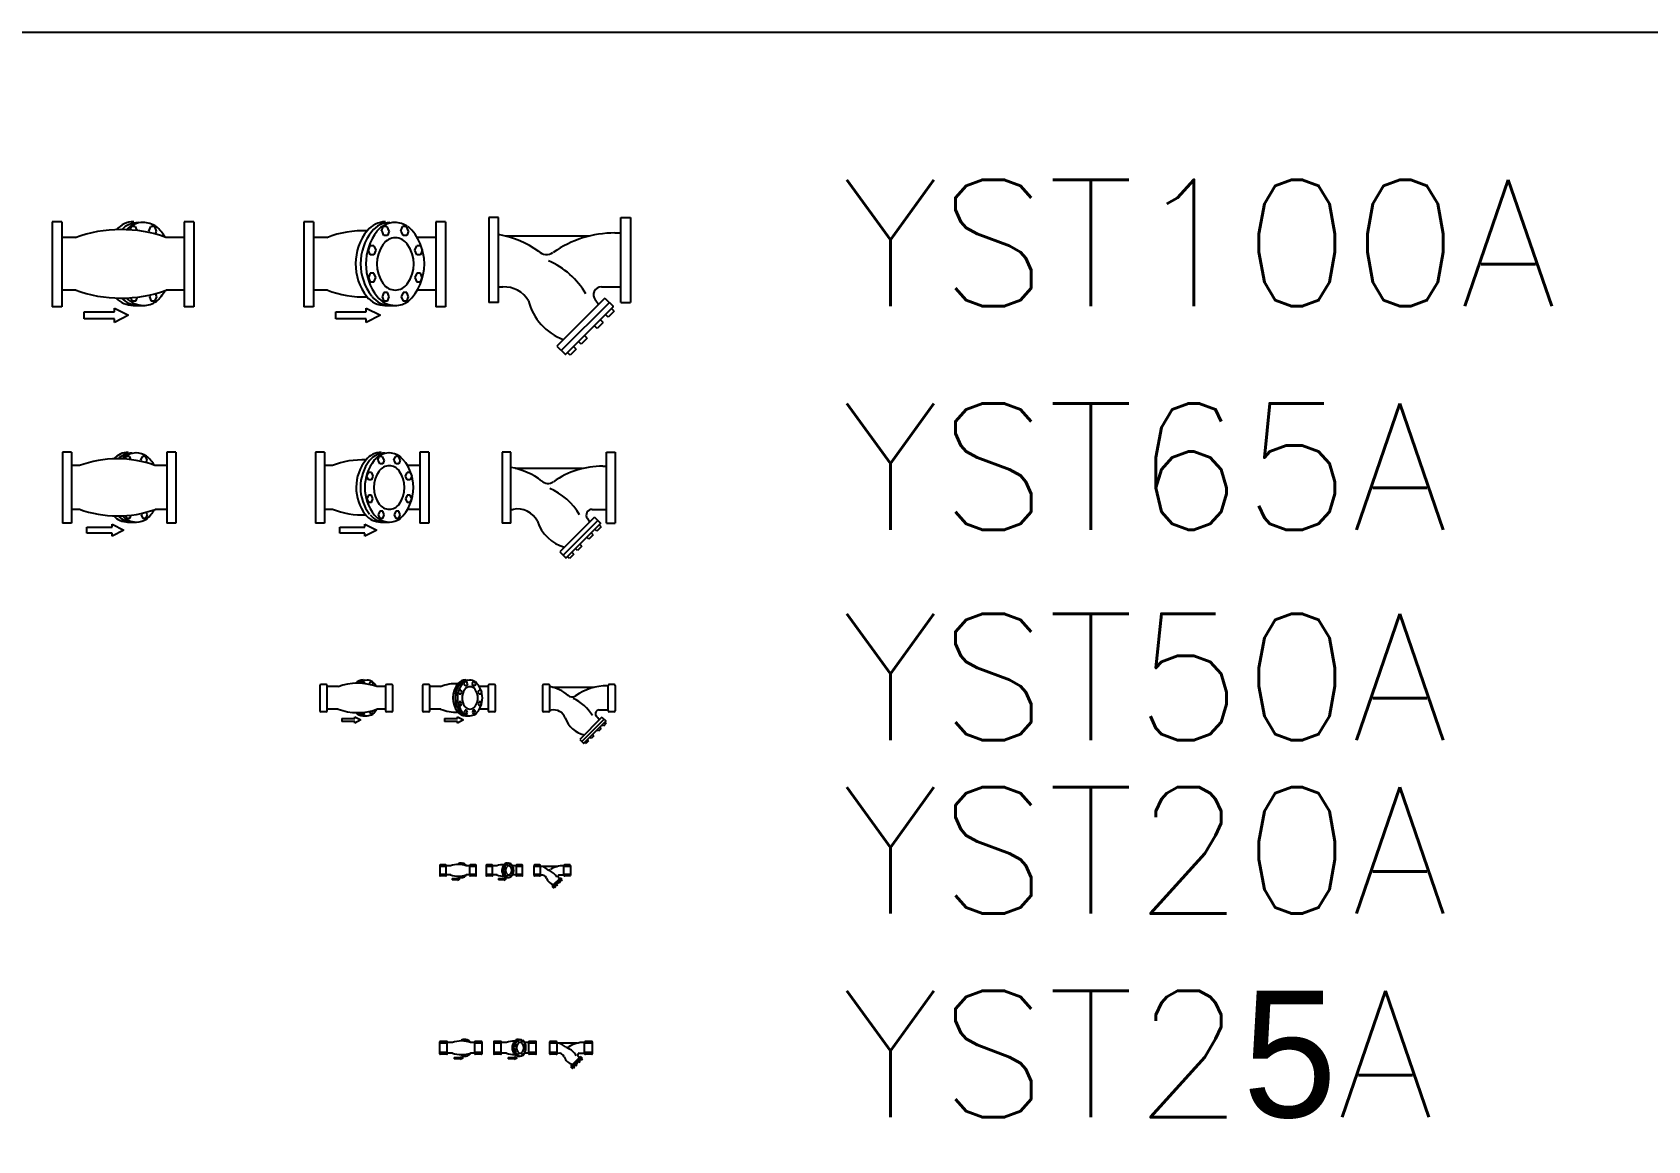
# Model space of a CAD drawing. Extents: x 101553 to 116917, y 3465 to 8824.
# Drawn here: x 110016 to 114007, y 6086 to 8824 of the extents above; entities that cross this region are included whole.
import ezdxf

# ---------------------------------------------------------------- set-up
doc = ezdxf.new("R2010")
doc.units = 0
doc.header["$LTSCALE"] = 200
doc.header["$MEASUREMENT"] = 0
doc.linetypes.add('CONTINUOUS2', pattern=[0])
doc.layers.get('0').update_dxf_attribs({"linetype": 'CONTINUOUS'})
doc.layers.add('biaozhu', color=4, linetype='CONTINUOUS')
doc.layers.add('shebai', color=1, linetype='CONTINUOUS')
doc.styles.get("Standard").update_dxf_attribs({"font": 'txt.shx', "bigfont": 'bigfont.shx'})

# ---------------------------------------------------------------- blocks, each defined once
blk = doc.blocks.new('jghjg')
at = {"layer": 'shebai', "linetype": 'CONTINUOUS2'}
for p, q in [((0, 12.6), (0, -12.6)), ((16, 10), (0, 10)), ((15, 13.6), (1, 13.6)), ((16, -12.6), (16, 12.6)), ((27.2, 11.4), (16, 11.4)), ((50.3, 14.6), (50.9, 16)), ((52.4, 16), (50.9, 16)), ((52.4, 16), (53.1, 14.3)), ((58.3, 14.1), (59, 16)), ((58.6, 13.4), (58.3, 14.1)), ((60.6, 16), (59, 16)), ((60.6, 16), (61.4, 14.1)), ((61.4, 14.1), (60.8, 12.8)), ((74, 11.4), (65.4, 11.4)), ((74, 12.6), (74, -12.6)), ((90, 10), (74, 10)), ((89, 13.6), (75, 13.6)), ((90, -12.6), (90, 12.6)), ((16, -10), (0, -10)), ((15, -13.6), (1, -13.6)), ((27.2, -11), (16, -11)), ((30.8, -20.1), (43.6, -20.1)), ((30.8, -20.1), (30.8, -23.1)), ((43.6, -23.1), (30.8, -23.1)), ((43.6, -20.1), (43.6, -18.6)), ((43.6, -18.6), (49.6, -21.6)), ((49.6, -21.6), (43.6, -24.6)), ((43.6, -24.6), (43.6, -23.1)), ((50.5, -14.2), (51.1, -15.7)), ((52.7, -15.7), (51.1, -15.7)), ((51.6, -17.4), (56, -17.4)), ((52.7, -15.7), (53.4, -13.9)), ((58.9, -12.9), (58.5, -13.8)), ((58.5, -13.8), (59.3, -15.7)), ((60.8, -15.7), (59.3, -15.7)), ((60.8, -15.7), (61.6, -13.8)), ((61.6, -13.8), (61, -12.4)), ((74, -11), (65.5, -11)), ((90, -10), (74, -10)), ((89, -13.6), (75, -13.6))]:
    blk.add_line(p, q, dxfattribs=at)
for centre, radius, start, end in [((1, 12.6), 1, 90, 180), ((15, 12.6), 1, 360, 90), ((46.4, -41.3), 56, 70.093, 110.2173), ((52, 7.9), 10.1, 91, 137.9772), ((53.9, 7.5), 10.1, 91, 134.884), ((56, 7.6), 10.1, 91, 135.7017), ((55.5, 7.6), 10.1, 56, 89), ((51.6, 3.7), 15.6, 29.8948, 51.8419), ((75, 12.6), 1, 90, 180), ((89, 12.6), 1, 360, 90), ((1, -12.6), 1, 180, 270), ((15, -12.6), 1, 270, 360), ((46.4, 41.8), 56.1, 249.7938, 289.8965), ((51.7, -7.2), 10.1, 219, 225), ((51.8, -7.3), 10.1, 223.5759, 269), ((54, -7.3), 10.1, 223.8477, 269), ((56.2, -7.3), 10.1, 223.4597, 269), ((55.8, -7.3), 10.1, 271, 304), ((46.5, 0.1), 21.8, 313, 328.9502), ((75, -12.6), 1, 180, 270), ((89, -12.6), 1, 270, 360)]:
    blk.add_arc(centre, radius, start, end, dxfattribs=at)
blk = doc.blocks.new('vv')
at = {"layer": 'shebai', "linetype": 'CONTINUOUS2'}
for p, q in [((0, 12.6), (0, -12.6)), ((16, 10), (0, 10)), ((15, 13.6), (1, 13.6)), ((16, -12.6), (16, 12.6)), ((27.2, 11.4), (16, 11.4)), ((44.6, 5.9), (45.3, 7.8)), ((45.3, 4), (44.6, 5.9)), ((46.9, 7.8), (45.3, 7.8)), ((46.9, 4), (45.3, 4)), ((46.9, 7.8), (47.7, 5.9)), ((47.7, 5.9), (46.9, 4)), ((50.1, 14.1), (50.9, 16)), ((51.1, 12.2), (50.3, 14.1)), ((52.4, 16), (50.9, 16)), ((52.7, 12.2), (51.1, 12.2)), ((52.4, 16), (53.2, 14.1)), ((53.4, 14.1), (52.7, 12.2)), ((58.3, 14.1), (59, 16)), ((59.3, 12.2), (58.5, 14.1)), ((60.6, 16), (59, 16)), ((60.8, 12.2), (59.3, 12.2)), ((60.6, 16), (61.4, 14.1)), ((61.6, 14.1), (60.8, 12.2)), ((64.3, 5.9), (65, 7.8)), ((65, 4), (64.3, 5.9)), ((66.6, 7.8), (65, 7.8)), ((66.6, 4), (65, 4)), ((74, 11.4), (65.4, 11.4)), ((66.6, 7.8), (67.3, 5.9)), ((67.3, 5.9), (66.6, 4)), ((74, 12.6), (74, -12.6)), ((90, 10), (74, 10)), ((89, 13.6), (75, 13.6)), ((90, -12.6), (90, 12.6)), ((16, -10), (0, -10)), ((15, -13.6), (1, -13.6)), ((27.2, -11), (16, -11)), ((30.8, -20.1), (30.8, -23.1)), ((30.8, -20.1), (43.6, -20.1)), ((43.6, -23.1), (30.8, -23.1)), ((43.6, -18.6), (49.6, -21.6)), ((43.6, -20.1), (43.6, -18.6)), ((49.6, -21.6), (43.6, -24.6)), ((43.6, -24.6), (43.6, -23.1)), ((45.3, -3.7), (44.6, -5.6)), ((44.6, -5.6), (45.3, -7.5)), ((46.9, -3.7), (45.3, -3.7)), ((46.9, -7.5), (45.3, -7.5)), ((47.7, -5.6), (46.9, -3.7)), ((46.9, -7.5), (47.7, -5.6)), ((51.1, -11.9), (50.3, -13.8)), ((50.3, -13.8), (51.1, -15.7)), ((52.7, -11.9), (51.1, -11.9)), ((52.7, -15.7), (51.1, -15.7)), ((51.6, -17.4), (56, -17.4)), ((53.4, -13.8), (52.7, -11.9)), ((52.7, -15.7), (53.4, -13.8)), ((59.3, -11.9), (58.5, -13.8)), ((58.5, -13.8), (59.3, -15.7)), ((60.8, -11.9), (59.3, -11.9)), ((60.8, -15.7), (59.3, -15.7)), ((61.6, -13.8), (60.8, -11.9)), ((60.8, -15.7), (61.6, -13.8)), ((65, -3.7), (64.3, -5.6)), ((64.3, -5.6), (65, -7.5)), ((66.6, -3.7), (65, -3.7)), ((66.6, -7.5), (65, -7.5)), ((74, -11), (65.5, -11)), ((67.3, -5.6), (66.6, -3.7)), ((66.6, -7.5), (67.3, -5.6)), ((90, -10), (74, -10)), ((89, -13.6), (75, -13.6))]:
    blk.add_line(p, q, dxfattribs=at)
for centre, radius, start, end in [((1, 12.6), 1, 90, 180), ((15, 12.6), 1, 360, 90), ((42, -25.9), 40.1, 87, 112), ((61.6, 0.1), 22.5, 141, 218), ((63.5, 0.2), 22.2, 142, 218), ((66, 0.1), 22.5, 142, 218), ((52, 7.9), 10.1, 91, 141), ((53.9, 7.5), 10.1, 91, 141), ((62.4, 0.1), 14.3, 144, 216), ((56, 7.6), 10.1, 91, 141), ((56, 5), 6.19, 35, 145), ((55.5, 7.6), 10.1, 56, 89), ((49.5, 0.1), 14.3, 324, 36), ((46.5, 0.1), 21.8, 313, 47), ((75, 12.6), 1, 90, 180), ((89, 12.6), 1, 360, 90), ((1, -12.6), 1, 180, 270), ((15, -12.6), 1, 270, 360), ((42, 26.3), 40.1, 248, 273), ((51.7, -7.2), 10.1, 219, 225), ((51.8, -7.3), 10.1, 219, 269), ((54, -7.3), 10.1, 219, 269), ((56.2, -7.3), 10.1, 219, 269), ((56, -4.7), 6.19, 215, 325), ((55.8, -7.3), 10.1, 271, 304), ((75, -12.6), 1, 180, 270), ((89, -12.6), 1, 270, 360)]:
    blk.add_arc(centre, radius, start, end, dxfattribs=at)
blk = doc.blocks.new('lk')
at = {"layer": 'shebai', "linetype": 'CONTINUOUS2'}
for p, q in [((0, 12.6), (0, -12.6)), ((16, 10), (0, 10)), ((14, 13.6), (1, 13.6)), ((16, -11.6), (16, 11.6)), ((73.3, 11.6), (74, 11.6)), ((74, -11.6), (74, 11.6)), ((90, 10), (74, 10)), ((89, 13.6), (76, 13.6)), ((90, 12.6), (90, -12.6)), ((16, -10), (0, -10)), ((14, -13.6), (1, -13.6)), ((16, -11.5), (17.4, -11.5)), ((65.5, -18.1), (44.4, -39.2)), ((67.5, -20), (46.4, -41.1)), ((69.1, -22), (48.3, -42.8)), ((62.1, -31.4), (60.9, -30.2)), ((64.7, -28.8), (62.1, -31.4)), ((62.8, -11.2), (74, -11.2)), ((64.7, -28.8), (63.5, -27.6)), ((65.5, -18.1), (69.1, -21.7)), ((67, -26.5), (65.8, -25.3)), ((69.6, -23.9), (67, -26.5)), ((90, -10), (74, -10)), ((89, -13.6), (76, -13.6)), ((44.4, -39.2), (48, -42.8)), ((50.3, -43.3), (49.1, -42.1)), ((52.9, -40.7), (50.3, -43.3)), ((52.9, -40.7), (51.7, -39.5)), ((55.2, -38.4), (54, -37.2)), ((57.8, -35.8), (55.2, -38.4)), ((57.8, -35.8), (56.6, -34.6))]:
    blk.add_line(p, q, dxfattribs=at)
at = {"layer": 'shebai'}
blk.add_line((58.1, 10.1), (18.6, 10.1), dxfattribs=at)
at = {"layer": 'shebai', "linetype": 'CONTINUOUS2'}
for centre, radius, start, end in [((1, 12.6), 1, 90, 180), ((14, 11.6), 2, 360, 90), ((8.3, -27.9), 39.5, 50.4027, 78.6963), ((37.2, 6.7), 5.63, 226, 304), ((73.3, -49.7), 61.4, 89.964, 122.254), ((76, 11.6), 2, 90, 180), ((89, 12.6), 1, 360, 90), ((1, -12.6), 1, 180, 270), ((14, -11.6), 2, 270, 360), ((19.7, -23.2), 11.9, 22.1138, 101.1177), ((53.5, -11.6), 23.8, 197.3167, 258.3256), ((22, -37.1), 40.1, 30.8068, 66.1932), ((62.8, -14.8), 3.52, 90, 217), ((4.7, -59.1), 69.6, 33.3626, 37.3615), ((76, -11.6), 2, 180, 270), ((89, -12.6), 1, 270, 360), ((48.2, -42.7), 0.213, 225, 315)]:
    blk.add_arc(centre, radius, start, end, dxfattribs=at)

msp = doc.modelspace()

# ---------------------------------------------------------------- linework, layer by layer
at = {"layer": 'shebai', "linetype": 'CONTINUOUS2'}
for p, q in [((110065.2, 8356.3), (110065.2, 8146.3)), ((110089.2, 8356.3), (110065.2, 8356.3)), ((110089.2, 8356.3), (110089.2, 8146.3)), ((110258.1, 8336.2), (110261.4, 8344.2)), ((110270.4, 8344.2), (110261.4, 8344.2)), ((110270.4, 8344.2), (110274.2, 8334.7)), ((110304.5, 8333.2), (110309, 8344.2)), ((110317.9, 8344.2), (110309, 8344.2)), ((110317.9, 8344.2), (110322.5, 8333.2)), ((110391.2, 8356.3), (110391.2, 8146.3)), ((110415.2, 8356.3), (110391.2, 8356.3)), ((110415.2, 8356.3), (110415.2, 8146.3)), ((110687.2, 8356.3), (110687.2, 8146.3)), ((110711.2, 8356.3), (110687.2, 8356.3)), ((110711.2, 8356.3), (110711.2, 8146.3)), ((110879, 8333.2), (110883.4, 8344.2)), ((110892.4, 8344.2), (110883.4, 8344.2)), ((110892.4, 8344.2), (110896.9, 8333.2)), ((110926.6, 8333.2), (110931, 8344.2)), ((110940, 8344.2), (110931, 8344.2)), ((110940, 8344.2), (110944.5, 8333.2)), ((111013.2, 8356.3), (111013.2, 8146.3)), ((111037.2, 8356.3), (111013.2, 8356.3)), ((111037.2, 8356.3), (111037.2, 8146.3)), ((111144.3, 8366.9), (111144.3, 8156.9)), ((111168.3, 8366.9), (111144.3, 8366.9)), ((111168.3, 8156.9), (111168.3, 8366.9)), ((111470.3, 8156.9), (111470.3, 8366.9)), ((111470.3, 8366.9), (111494.3, 8366.9)), ((111494.3, 8366.9), (111494.3, 8156.9)), ((110123.5, 8317.5), (110089.2, 8317.5)), ((110306.1, 8329.2), (110304.5, 8333.2)), ((110322.5, 8333.2), (110319.5, 8326)), ((110391.2, 8317.5), (110346.3, 8317.5)), ((110745.6, 8317.5), (110711.2, 8317.5)), ((110884.8, 8322.2), (110880.3, 8333.2)), ((110893.8, 8322.2), (110884.8, 8322.2)), ((110898.2, 8333.2), (110893.8, 8322.2)), ((110932.4, 8322.2), (110927.9, 8333.2)), ((110941.3, 8322.2), (110932.4, 8322.2)), ((110945.9, 8333.2), (110941.3, 8322.2)), ((111013.2, 8317.5), (110968.4, 8317.5)), ((111455.8, 8328.7), (111470.3, 8328.7)), ((110846.7, 8285.7), (110851.1, 8296.7)), ((110851.1, 8274.7), (110846.7, 8285.7)), ((110860.2, 8296.7), (110851.1, 8296.7)), ((110860.2, 8274.7), (110851.1, 8274.7)), ((110860.2, 8296.7), (110864.6, 8285.7)), ((110864.6, 8285.7), (110860.2, 8274.7)), ((110961.5, 8285.7), (110966, 8296.7)), ((110966, 8274.7), (110961.5, 8285.7)), ((110975, 8296.7), (110966, 8296.7)), ((110975, 8274.7), (110966, 8274.7)), ((110975, 8296.7), (110979.5, 8285.7)), ((110979.5, 8285.7), (110975, 8274.7)), ((110851.1, 8229.3), (110846.7, 8218.4)), ((110860.2, 8229.3), (110851.1, 8229.3)), ((110864.6, 8218.4), (110860.2, 8229.3)), ((110966, 8229.3), (110961.5, 8218.4)), ((110975, 8229.3), (110966, 8229.3)), ((110979.5, 8218.4), (110975, 8229.3)), ((110123.5, 8187.1), (110089.2, 8187.1)), ((110391.2, 8187.1), (110346.7, 8187.1)), ((110745.6, 8187.1), (110711.2, 8187.1)), ((110846.7, 8218.4), (110851.1, 8207.4)), ((110860.2, 8207.4), (110851.1, 8207.4)), ((110860.2, 8207.4), (110864.6, 8218.4)), ((110884.8, 8181.8), (110880.3, 8170.8)), ((110893.8, 8181.8), (110884.8, 8181.8)), ((110898.2, 8170.8), (110893.8, 8181.8)), ((110932.4, 8181.8), (110927.9, 8170.8)), ((110941.3, 8181.8), (110932.4, 8181.8)), ((110945.9, 8170.8), (110941.3, 8181.8)), ((110961.5, 8218.4), (110966, 8207.4)), ((110975, 8207.4), (110966, 8207.4)), ((111013.2, 8187.1), (110968.8, 8187.1)), ((110975, 8207.4), (110979.5, 8218.4)), ((111168.3, 8195.2), (111179, 8195.2)), ((111422.5, 8195.2), (111470.3, 8195.2)), ((110089.2, 8146.3), (110065.2, 8146.3)), ((110219, 8142.8), (110254.1, 8125.2)), ((110219, 8134), (110219, 8142.8)), ((110259.2, 8168.5), (110262.7, 8159.8)), ((110271.7, 8159.8), (110262.7, 8159.8)), ((110265.3, 8149.4), (110291, 8149.4)), ((110271.7, 8159.8), (110275.9, 8170.1)), ((110307.8, 8175.7), (110305.8, 8170.8)), ((110305.8, 8170.8), (110310.3, 8159.8)), ((110319.2, 8159.8), (110310.3, 8159.8)), ((110319.2, 8159.8), (110323.8, 8170.8)), ((110323.8, 8170.8), (110320.5, 8178.9)), ((110415.2, 8146.3), (110391.2, 8146.3)), ((110711.2, 8146.3), (110687.2, 8146.3)), ((110841, 8134), (110841, 8142.8)), ((110841, 8142.8), (110876.2, 8125.2)), ((110880.3, 8170.8), (110884.8, 8159.8)), ((110893.8, 8159.8), (110884.8, 8159.8)), ((110887.4, 8149.4), (110913, 8149.4)), ((110893.8, 8159.8), (110898.2, 8170.8)), ((110927.9, 8170.8), (110932.4, 8159.8)), ((110941.3, 8159.8), (110932.4, 8159.8)), ((110941.3, 8159.8), (110945.9, 8170.8)), ((111037.2, 8146.3), (111013.2, 8146.3)), ((111168.3, 8156.9), (111144.3, 8156.9)), ((111431.1, 8167.9), (111312.3, 8049.2)), ((111441.9, 8157.1), (111323.1, 8038.3)), ((111451.2, 8146.1), (111334.2, 8029)), ((111431.1, 8167.9), (111451.2, 8147.8)), ((111453.9, 8135.2), (111447.1, 8141.9)), ((111470.3, 8156.9), (111494.3, 8156.9)), ((110144, 8116.4), (110144, 8134)), ((110144, 8134), (110219, 8134)), ((110219, 8116.4), (110144, 8116.4)), ((110254.1, 8125.2), (110219, 8107.7)), ((110219, 8107.7), (110219, 8116.4)), ((110766.1, 8134), (110841, 8134)), ((110766.1, 8116.4), (110766.1, 8134)), ((110841, 8116.4), (110766.1, 8116.4)), ((110876.2, 8125.2), (110841, 8107.7)), ((110841, 8107.7), (110841, 8116.4)), ((111426.3, 8107.6), (111411.6, 8092.9)), ((111426.3, 8107.6), (111419.5, 8114.4)), ((111439.2, 8120.5), (111432.4, 8127.2)), ((111453.9, 8135.2), (111439.2, 8120.5)), ((111387.3, 8068.6), (111372.6, 8053.9)), ((111387.3, 8068.6), (111380.5, 8075.4)), ((111411.6, 8092.9), (111404.8, 8099.7)), ((111312.3, 8049.2), (111332.4, 8029)), ((111345.1, 8026.4), (111338.3, 8033.2)), ((111359.8, 8041.1), (111345.1, 8026.4)), ((111359.8, 8041.1), (111353, 8047.9)), ((111372.6, 8053.9), (111365.8, 8060.7)), ((110091, 7786.6), (110091, 7611.6)), ((110113, 7786.6), (110091, 7786.6)), ((110113, 7786.6), (110113, 7611.6)), ((110349, 7786.6), (110349, 7611.6)), ((110371, 7786.6), (110349, 7786.6)), ((110371, 7786.6), (110371, 7611.6)), ((110716, 7786.6), (110716, 7611.6)), ((110738, 7786.6), (110716, 7786.6)), ((110738, 7786.6), (110738, 7611.6)), ((110996, 7786.6), (110974, 7786.6)), ((110974, 7786.6), (110974, 7611.6)), ((110996, 7786.6), (110996, 7611.6)), ((111176.7, 7786.6), (111176.7, 7611.6)), ((111198.7, 7786.6), (111176.7, 7786.6)), ((111198.7, 7611.6), (111198.7, 7786.6)), ((111434.7, 7611.6), (111434.7, 7786.6)), ((111434.7, 7786.6), (111456.7, 7786.6)), ((111456.7, 7786.6), (111456.7, 7611.6)), ((110133.6, 7754.3), (110113, 7754.3)), ((110245.8, 7769.8), (110248.5, 7776.5)), ((110256, 7776.5), (110248.5, 7776.5)), ((110256, 7776.5), (110259.2, 7768.6)), ((110284.5, 7767.3), (110288.2, 7776.5)), ((110285.8, 7764), (110284.5, 7767.3)), ((110295.6, 7776.5), (110288.2, 7776.5)), ((110295.6, 7776.5), (110299.4, 7767.3)), ((110299.4, 7767.3), (110296.9, 7761.3)), ((110349, 7754.3), (110319.3, 7754.3)), ((110758.6, 7754.3), (110738, 7754.3)), ((110869.8, 7767.3), (110873.5, 7776.5)), ((110874.6, 7758.2), (110870.9, 7767.3)), ((110881, 7776.5), (110873.5, 7776.5)), ((110882.1, 7758.2), (110874.6, 7758.2)), ((110881, 7776.5), (110884.7, 7767.3)), ((110885.9, 7767.3), (110882.1, 7758.2)), ((110909.5, 7767.3), (110913.2, 7776.5)), ((110914.3, 7758.2), (110910.6, 7767.3)), ((110920.6, 7776.5), (110913.2, 7776.5)), ((110921.8, 7758.2), (110914.3, 7758.2)), ((110920.6, 7776.5), (110924.4, 7767.3)), ((110925.5, 7767.3), (110921.8, 7758.2)), ((110974, 7754.3), (110944.3, 7754.3)), ((111425.9, 7752.5), (111434.7, 7752.5)), ((110842.9, 7727.7), (110846.6, 7736.9)), ((110846.6, 7718.6), (110842.9, 7727.7)), ((110854.1, 7736.9), (110846.6, 7736.9)), ((110854.1, 7718.6), (110846.6, 7718.6)), ((110854.1, 7736.9), (110857.8, 7727.7)), ((110857.8, 7727.7), (110854.1, 7718.6)), ((110938.6, 7727.7), (110942.3, 7736.9)), ((110942.3, 7718.6), (110938.6, 7727.7)), ((110949.8, 7736.9), (110942.3, 7736.9)), ((110949.8, 7718.6), (110942.3, 7718.6)), ((110949.8, 7736.9), (110953.6, 7727.7)), ((110953.6, 7727.7), (110949.8, 7718.6)), ((110846.6, 7680.8), (110842.9, 7671.6)), ((110842.9, 7671.6), (110846.6, 7662.4)), ((110854.1, 7680.8), (110846.6, 7680.8)), ((110857.8, 7671.6), (110854.1, 7680.8)), ((110854.1, 7662.4), (110857.8, 7671.6)), ((110942.3, 7680.8), (110938.6, 7671.6)), ((110938.6, 7671.6), (110942.3, 7662.4)), ((110949.8, 7680.8), (110942.3, 7680.8)), ((110953.6, 7671.6), (110949.8, 7680.8)), ((110949.8, 7662.4), (110953.6, 7671.6)), ((110133.6, 7645.6), (110113, 7645.6)), ((110246.7, 7630), (110249.6, 7622.8)), ((110257.1, 7622.8), (110260.6, 7631.4)), ((110287.3, 7636.1), (110285.6, 7632)), ((110285.6, 7632), (110289.3, 7622.8)), ((110296.8, 7622.8), (110300.5, 7632)), ((110300.5, 7632), (110297.8, 7638.7)), ((110349, 7645.6), (110319.6, 7645.6)), ((110758.6, 7645.6), (110738, 7645.6)), ((110854.1, 7662.4), (110846.6, 7662.4)), ((110874.6, 7641.1), (110870.9, 7632)), ((110870.9, 7632), (110874.6, 7622.8)), ((110882.1, 7641.1), (110874.6, 7641.1)), ((110885.9, 7632), (110882.1, 7641.1)), ((110882.1, 7622.8), (110885.9, 7632)), ((110914.3, 7641.1), (110910.6, 7632)), ((110910.6, 7632), (110914.3, 7622.8)), ((110921.8, 7641.1), (110914.3, 7641.1)), ((110925.5, 7632), (110921.8, 7641.1)), ((110921.8, 7622.8), (110925.5, 7632)), ((110949.8, 7662.4), (110942.3, 7662.4)), ((110974, 7645.6), (110944.6, 7645.6)), ((111198.7, 7645.7), (111204.4, 7645.7)), ((111405.4, 7626.1), (111319.9, 7540.6)), ((111399.2, 7645.7), (111434.7, 7645.7)), ((111405.4, 7626.1), (111419.9, 7611.6)), ((110113, 7611.6), (110091, 7611.6)), ((110150.7, 7601.3), (110213.2, 7601.3)), ((110150.7, 7586.7), (110150.7, 7601.3)), ((110213.2, 7586.7), (110150.7, 7586.7)), ((110213.2, 7608.7), (110242.5, 7594)), ((110213.2, 7601.3), (110213.2, 7608.7)), ((110242.5, 7594), (110213.2, 7579.4)), ((110213.2, 7579.4), (110213.2, 7586.7)), ((110257.1, 7622.8), (110249.6, 7622.8)), ((110251.8, 7614.2), (110273.2, 7614.2)), ((110296.8, 7622.8), (110289.3, 7622.8)), ((110371, 7611.6), (110349, 7611.6)), ((110738, 7611.6), (110716, 7611.6)), ((110775.7, 7586.7), (110775.7, 7601.3)), ((110775.7, 7601.3), (110838.2, 7601.3)), ((110838.2, 7586.7), (110775.7, 7586.7)), ((110838.2, 7601.3), (110838.2, 7608.7)), ((110838.2, 7608.7), (110867.5, 7594)), ((110867.5, 7594), (110838.2, 7579.4)), ((110838.2, 7579.4), (110838.2, 7586.7)), ((110882.1, 7622.8), (110874.6, 7622.8)), ((110876.8, 7614.2), (110898.2, 7614.2)), ((110921.8, 7622.8), (110914.3, 7622.8)), ((110996, 7611.6), (110974, 7611.6)), ((111198.7, 7611.6), (111176.7, 7611.6)), ((111413.2, 7618.3), (111327.6, 7532.7)), ((111419.9, 7610.3), (111335.6, 7526.1)), ((111401.9, 7582.6), (111397.1, 7587.5)), ((111411.2, 7591.9), (111406.3, 7596.8)), ((111421.8, 7602.5), (111411.2, 7591.9)), ((111421.8, 7602.5), (111416.9, 7607.4)), ((111434.7, 7611.6), (111456.7, 7611.6)), ((111363.3, 7544), (111358.4, 7548.9)), ((111373.9, 7554.6), (111363.3, 7544)), ((111373.9, 7554.6), (111369, 7559.4)), ((111391.4, 7572.1), (111386.5, 7576.9)), ((111401.9, 7582.6), (111391.4, 7572.1)), ((111319.9, 7540.6), (111334.3, 7526.1)), ((111343.4, 7524.2), (111338.6, 7529)), ((111354, 7534.7), (111343.4, 7524.2)), ((111354, 7534.7), (111349.1, 7539.6)), ((110726.9, 7210.2), (110726.9, 7148.2)), ((110741.9, 7213.2), (110729.9, 7213.2)), ((110744.9, 7148.2), (110744.9, 7210.2)), ((110772.1, 7207.7), (110744.9, 7207.7)), ((110829.8, 7215.7), (110831.2, 7219.1)), ((110835, 7219.1), (110831.2, 7219.1)), ((110835, 7219.1), (110836.7, 7215)), ((110849.6, 7214.4), (110851.6, 7219.1)), ((110850.3, 7212.7), (110849.6, 7214.4)), ((110855.4, 7219.1), (110851.6, 7219.1)), ((110855.4, 7219.1), (110857.3, 7214.4)), ((110857.3, 7214.4), (110856, 7211.3)), ((110888.9, 7207.7), (110867.5, 7207.7)), ((110888.9, 7210.2), (110888.9, 7148.2)), ((110903.9, 7213.2), (110891.9, 7213.2)), ((110906.9, 7148.2), (110906.9, 7210.2)), ((110980.5, 7210.2), (110980.5, 7148.2)), ((110995.5, 7213.2), (110983.5, 7213.2)), ((110998.5, 7148.2), (110998.5, 7210.2)), ((111025.7, 7207.7), (110998.5, 7207.7)), ((111069, 7194), (111070.9, 7198.7)), ((111070.9, 7189.3), (111069, 7194)), ((111074.8, 7198.7), (111070.9, 7198.7)), ((111074.8, 7189.3), (111070.9, 7189.3)), ((111074.8, 7198.7), (111076.7, 7194)), ((111076.7, 7194), (111074.8, 7189.3)), ((111082.8, 7214.4), (111084.7, 7219.1)), ((111085.3, 7209.7), (111083.4, 7214.4)), ((111088.6, 7219.1), (111084.7, 7219.1)), ((111089.2, 7209.7), (111085.3, 7209.7)), ((111088.6, 7219.1), (111090.5, 7214.4)), ((111091.1, 7214.4), (111089.2, 7209.7)), ((111103.2, 7214.4), (111105.1, 7219.1)), ((111105.7, 7209.7), (111103.8, 7214.4)), ((111109, 7219.1), (111105.1, 7219.1)), ((111109.5, 7209.7), (111105.7, 7209.7)), ((111109, 7219.1), (111110.9, 7214.4)), ((111111.5, 7214.4), (111109.5, 7209.7)), ((111118.2, 7194), (111120.1, 7198.7)), ((111120.1, 7189.3), (111118.2, 7194)), ((111124, 7198.7), (111120.1, 7198.7)), ((111124, 7189.3), (111120.1, 7189.3)), ((111142.5, 7207.7), (111121.1, 7207.7)), ((111124, 7198.7), (111125.9, 7194)), ((111125.9, 7194), (111124, 7189.3)), ((111142.5, 7210.2), (111142.5, 7148.2)), ((111157.5, 7213.2), (111145.5, 7213.2)), ((111160.5, 7148.2), (111160.5, 7210.2)), ((111276.7, 7210.2), (111276.7, 7148.2)), ((111291.7, 7213.2), (111279.7, 7213.2)), ((111294.7, 7148.2), (111294.7, 7210.2)), ((111436.9, 7209.8), (111438.7, 7209.8)), ((111438.7, 7148.2), (111438.7, 7210.2)), ((111453.7, 7213.2), (111441.7, 7213.2)), ((111456.7, 7210.2), (111456.7, 7148.2)), ((110741.9, 7145.2), (110729.9, 7145.2)), ((110772.1, 7151.8), (110744.9, 7151.8)), ((110835.6, 7140.1), (110837.4, 7144.5)), ((110851.1, 7146.9), (110850.2, 7144.8)), ((110850.2, 7144.8), (110852.1, 7140.1)), ((110856, 7140.1), (110857.9, 7144.8)), ((110857.9, 7144.8), (110856.5, 7148.3)), ((110888.9, 7151.8), (110867.7, 7151.8)), ((110903.9, 7145.2), (110891.9, 7145.2)), ((110995.5, 7145.2), (110983.5, 7145.2)), ((111025.7, 7151.8), (110998.5, 7151.8)), ((111070.9, 7169.9), (111069, 7165.2)), ((111069, 7165.2), (111070.9, 7160.5)), ((111074.8, 7169.9), (111070.9, 7169.9)), ((111074.8, 7160.5), (111070.9, 7160.5)), ((111076.7, 7165.2), (111074.8, 7169.9)), ((111074.8, 7160.5), (111076.7, 7165.2)), ((111085.3, 7149.5), (111083.4, 7144.8)), ((111083.4, 7144.8), (111085.3, 7140.1)), ((111089.2, 7149.5), (111085.3, 7149.5)), ((111091.1, 7144.8), (111089.2, 7149.5)), ((111089.2, 7140.1), (111091.1, 7144.8)), ((111105.7, 7149.5), (111103.8, 7144.8)), ((111103.8, 7144.8), (111105.7, 7140.1)), ((111109.5, 7149.5), (111105.7, 7149.5)), ((111111.5, 7144.8), (111109.5, 7149.5)), ((111109.5, 7140.1), (111111.5, 7144.8)), ((111120.1, 7169.9), (111118.2, 7165.2)), ((111118.2, 7165.2), (111120.1, 7160.5)), ((111124, 7169.9), (111120.1, 7169.9)), ((111124, 7160.5), (111120.1, 7160.5)), ((111142.5, 7151.8), (111121.3, 7151.8)), ((111125.9, 7165.2), (111124, 7169.9)), ((111124, 7160.5), (111125.9, 7165.2)), ((111157.5, 7145.2), (111145.5, 7145.2)), ((111291.7, 7145.2), (111279.7, 7145.2)), ((111294.7, 7149.5), (111298.3, 7149.5)), ((111416.6, 7150.2), (111438.7, 7150.2)), ((111453.7, 7145.2), (111441.7, 7145.2)), ((110780.8, 7129), (110780.8, 7121.5)), ((110780.8, 7129), (110813, 7129)), ((110813, 7121.5), (110780.8, 7121.5)), ((110813, 7132.8), (110828, 7125.3)), ((110813, 7129), (110813, 7132.8)), ((110828, 7125.3), (110813, 7117.7)), ((110813, 7117.7), (110813, 7121.5)), ((110830.2, 7143.8), (110831.7, 7140.1)), ((110835.6, 7140.1), (110831.7, 7140.1)), ((110832.9, 7135.6), (110843.8, 7135.6)), ((110856, 7140.1), (110852.1, 7140.1)), ((111034.4, 7129), (111066.6, 7129)), ((111034.4, 7129), (111034.4, 7121.5)), ((111066.6, 7121.5), (111034.4, 7121.5)), ((111066.6, 7129), (111066.6, 7132.8)), ((111066.6, 7132.8), (111081.6, 7125.3)), ((111081.6, 7125.3), (111066.6, 7117.7)), ((111066.6, 7117.7), (111066.6, 7121.5)), ((111089.2, 7140.1), (111085.3, 7140.1)), ((111086.4, 7135.6), (111097.4, 7135.6)), ((111109.5, 7140.1), (111105.7, 7140.1)), ((111423.7, 7132.3), (111368.7, 7077.3)), ((111428.7, 7127.3), (111373.7, 7072.3)), ((111433, 7122.2), (111378.8, 7068)), ((111421.5, 7104.4), (111414.7, 7097.6)), ((111421.5, 7104.4), (111418.3, 7107.5)), ((111423.7, 7132.3), (111433, 7123)), ((111427.4, 7110.3), (111424.3, 7113.5)), ((111434.2, 7117.1), (111427.4, 7110.3)), ((111434.2, 7117.1), (111431.1, 7120.3)), ((111368.7, 7077.3), (111378, 7068)), ((111383.9, 7066.8), (111380.7, 7069.9)), ((111390.7, 7073.6), (111383.9, 7066.8)), ((111390.7, 7073.6), (111387.5, 7076.7)), ((111396.6, 7079.5), (111393.5, 7082.7)), ((111403.4, 7086.3), (111396.6, 7079.5)), ((111403.4, 7086.3), (111400.3, 7089.5)), ((111414.7, 7097.6), (111411.5, 7100.7))]:
    msp.add_line(p, q, dxfattribs=at)
at = {"layer": 'shebai'}
for p, q in [((111392.7, 8321), (111185, 8321)), ((111375.3, 7746.4), (111209.2, 7746.4)), ((111404.4, 7205.8), (111301.4, 7205.8))]:
    msp.add_line(p, q, dxfattribs=at)
msp.add_lwpolyline([(109967.3, 8824.5), (114221.5, 8824.5), (114221.5, 3465.4), (109967.3, 3465.4)], close=True, dxfattribs=at)
at = {"layer": 'shebai', "linetype": 'CONTINUOUS2'}
for centre, radius, start, end in [((110268, 8297.2), 59.2, 91, 137.9772), ((110278.8, 8295.1), 59.2, 91, 134.884), ((110291.5, 8295.4), 59.2, 91, 135.7017), ((110286.5, 8283.1), 71.6, 59.7698, 87.5656), ((110235.8, 8252), 127.1, 31.4375, 47), ((110890.1, 8297.2), 59.2, 91, 141), ((110900.8, 8295.1), 59.2, 91, 141), ((110913.5, 8295.4), 59.2, 91, 141), ((110910.5, 8295.4), 59.2, 56, 89), ((110857.9, 8252), 127.1, 313, 47), ((110235.1, 8010.4), 326.6, 70.093, 110.2173), ((110831.8, 8100.3), 233.7, 87, 112), ((110946, 8252), 131.1, 141, 218), ((110957.1, 8252.5), 129.7, 142, 218), ((110971.7, 8252), 131.2, 142, 218), ((110913, 8280.4), 36.1, 35, 145), ((111125.8, 8085.7), 242.7, 54.2183, 79.903), ((111455.9, 8062.3), 266.3, 90.0215, 124.9225), ((110950.7, 8252), 83.2, 144, 216), ((110875.4, 8252), 83.3, 324, 36), ((111286.7, 8303.8), 28.5, 226, 304), ((111209.8, 8074.4), 202.9, 30.8068, 66.1932), ((110235.3, 8495), 327.4, 249.7938, 289.8965), ((110235.8, 8252), 127.1, 313, 328.9502), ((110831.8, 8404.4), 233.7, 248, 273), ((110913, 8223.6), 36.1, 215, 325), ((111182.7, 8126.5), 68.7, 30.286, 93.0775), ((111422.5, 8175.4), 19.8, 90, 217), ((110266.1, 8208.9), 59.2, 223.9645, 225), ((110266.5, 8208.6), 59.2, 223.5759, 269), ((110279.8, 8208.6), 59.2, 223.8477, 269), ((110292.1, 8208.6), 59.2, 223.4597, 269), ((110289.8, 8208.6), 59.2, 271, 304), ((110888.2, 8208.9), 59.2, 219, 225), ((110888.6, 8208.6), 59.2, 219, 269), ((110901.8, 8208.6), 59.2, 219, 269), ((110914.2, 8208.6), 59.2, 219, 269), ((110911.9, 8208.6), 59.2, 271, 304), ((111377.6, 8196.1), 140, 194.4503, 249.3473), ((111095.4, 7925.8), 391.7, 35.2836, 37.3615), ((111450.4, 8146.9), 1.2, 315, 45), ((111333.3, 8029.9), 1.2, 225, 315), ((110254.1, 7737.4), 49.3, 91, 137.9772), ((110263, 7735.6), 49.3, 91, 134.884), ((110273.6, 7735.8), 49.3, 91, 135.7017), ((110271.1, 7735.8), 49.3, 56, 89), ((110879.1, 7737.4), 49.3, 91, 141), ((110888, 7735.6), 49.3, 91, 141), ((110898.6, 7735.8), 49.3, 91, 141), ((110896.1, 7735.8), 49.3, 56, 89), ((110226.6, 7498.3), 272.2, 70.093, 110.2173), ((110251.8, 7717), 75.9, 29.8948, 51.8419), ((110830.5, 7573.2), 194.7, 87, 112), ((110925.7, 7699.6), 109.3, 141, 218), ((110934.9, 7700.1), 108.1, 142, 218), ((110947.1, 7699.6), 109.3, 142, 218), ((110898.2, 7723.3), 30.1, 35, 145), ((110852.2, 7699.6), 105.9, 313, 47), ((111165.5, 7569.4), 182.9, 53.0806, 79.5472), ((111425.9, 7539.4), 213, 90.0215, 124.9225), ((110929.6, 7699.6), 69.3, 144, 216), ((110866.8, 7699.6), 69.4, 324, 36), ((111290.6, 7732.6), 22.8, 226, 304), ((111229, 7549.1), 162.3, 30.8068, 66.1932), ((110226.8, 7902.2), 272.9, 249.7938, 289.8965), ((110252.8, 7663.5), 49.3, 223.5759, 269), ((110263.8, 7663.5), 49.3, 223.8477, 269), ((110274.2, 7663.5), 49.3, 223.4597, 269), ((110227.2, 7699.6), 105.9, 313, 328.9502), ((110830.5, 7826.7), 194.7, 248, 273), ((110877.5, 7663.7), 49.3, 219, 225), ((110877.8, 7663.5), 49.3, 219, 269), ((110888.9, 7663.5), 49.3, 219, 269), ((110899.2, 7663.5), 49.3, 219, 269), ((110898.2, 7676), 30.1, 215, 325), ((111214.7, 7590.5), 56.1, 27.4983, 100.6257), ((111399.2, 7631.4), 14.3, 90, 217), ((110272.2, 7663.5), 49.3, 271, 304), ((110897.2, 7663.5), 49.3, 271, 304), ((111356.6, 7645.2), 96.5, 197.3167, 254.8154), ((111163.7, 7451.7), 282, 35.2836, 37.3615), ((111419.3, 7610.9), 0.864, 315, 45), ((111335, 7526.7), 0.864, 225, 315), ((110834, 7199), 25.4, 91, 137.9772), ((111087.6, 7199), 25.4, 91, 141), ((110729.9, 7210.2), 3, 90, 180), ((110741.9, 7210.2), 3, 360, 90), ((110819.9, 7076.1), 140, 70.093, 110.2173), ((110838.6, 7198.1), 25.4, 91, 134.884), ((110844.1, 7198.2), 25.4, 91, 135.7017), ((110842.8, 7198.2), 25.4, 56, 89), ((110833.3, 7188.9), 38.4, 29.8072, 52.5957), ((110891.9, 7210.2), 3, 90, 180), ((110903.9, 7210.2), 3, 360, 90), ((110983.5, 7210.2), 3, 90, 180), ((110995.5, 7210.2), 3, 360, 90), ((111062.6, 7114.6), 100.2, 87, 112), ((111111.6, 7179.6), 56.2, 141, 218), ((111116.3, 7179.8), 55.6, 142, 218), ((111122.6, 7179.6), 56.2, 142, 218), ((111092.2, 7198.1), 25.4, 91, 141), ((111097.6, 7198.2), 25.4, 91, 141), ((111113.6, 7179.6), 35.7, 144, 216), ((111097.4, 7191.8), 15.5, 35, 145), ((111096.3, 7198.2), 25.4, 56, 89), ((111081.3, 7179.6), 35.7, 324, 36), ((111073.8, 7179.6), 54.5, 313, 47), ((111145.5, 7210.2), 3, 90, 180), ((111157.5, 7210.2), 3, 360, 90), ((111279.7, 7210.2), 3, 90, 180), ((111291.7, 7210.2), 3, 360, 90), ((111274.5, 7106.7), 103, 50.4027, 78.6963), ((111349.9, 7196.9), 14.7, 226, 304), ((111436.9, 7072.8), 137, 90.0215, 124.9225), ((111441.7, 7210.2), 3, 90, 180), ((111453.7, 7210.2), 3, 360, 90), ((110729.9, 7148.2), 3, 180, 270), ((110741.9, 7148.2), 3, 270, 360), ((110820, 7283.8), 140.3, 249.7938, 289.8965), ((110820.2, 7179.6), 54.5, 313, 328.9502), ((110891.9, 7148.2), 3, 180, 270), ((110903.9, 7148.2), 3, 270, 360), ((110983.5, 7148.2), 3, 180, 270), ((110995.5, 7148.2), 3, 270, 360), ((111062.6, 7244.9), 100.2, 248, 273), ((111086.8, 7161.1), 25.4, 219, 225), ((111086.9, 7161), 25.4, 219, 269), ((111092.6, 7161), 25.4, 219, 269), ((111097.9, 7161), 25.4, 219, 269), ((111097.4, 7167.4), 15.5, 215, 325), ((111145.5, 7148.2), 3, 180, 270), ((111157.5, 7148.2), 3, 270, 360), ((111279.7, 7148.2), 3, 180, 270), ((111291.7, 7148.2), 3, 270, 360), ((111304.3, 7119), 31.1, 22.1138, 101.1177), ((111310.3, 7082.8), 104.4, 30.8068, 66.1932), ((111416.6, 7141), 9.16, 90, 217), ((111441.7, 7148.2), 3, 180, 270), ((111453.7, 7148.2), 3, 270, 360), ((110833.4, 7161), 25.4, 223.5759, 269), ((110839, 7161), 25.4, 223.8477, 269), ((110844.3, 7161), 25.4, 223.4597, 269), ((110843.3, 7161), 25.4, 271, 304), ((111096.9, 7161), 25.4, 271, 304), ((111392.3, 7149.2), 62, 197.3167, 258.3256), ((111265.2, 7025.5), 181.3, 33.3626, 37.3615), ((111432.6, 7122.6), 0.555, 315, 45), ((111378.4, 7068.4), 0.555, 225, 315)]:
    msp.add_arc(centre, radius, start, end, dxfattribs=at)

# ---------------------------------------------------------------- block references
at = {"linetype": 'Continuous'}
for name, p in [('jghjg', (111022.8, 6753.4)), ('vv', (111137.3, 6753.4)), ('lk', (111255.7, 6753.4))]:
    msp.add_blockref(name, p, dxfattribs=at)
at = {"linetype": 'Continuous', "xscale": 1.166666666671517, "yscale": 1.16666666666606, "zscale": 1.166666666666667}
for name, p in [('jghjg', (111022.6, 6314.9)), ('vv', (111156.2, 6314.9)), ('lk', (111294.4, 6314.9))]:
    msp.add_blockref(name, p, dxfattribs=at)

# ---------------------------------------------------------------- texts
at = {"layer": 'biaozhu', "char_height": 312.5, "width": 64185.662, "attachment_point": 1}
for s, insert in [('YST100A', (112015.6, 8460.1)), ('YST65A', (112015.6, 7907.5)), ('YST50A', (112015.6, 7387.7)), ('YST20A', (112015.6, 6959.2)), ('YST2{\\f??|b0|i0|c0|p54;5}A', (112015.6, 6456.1))]:
    msp.add_mtext(s, dxfattribs=dict(at, insert=insert))

doc.saveas('drawing.dxf')
